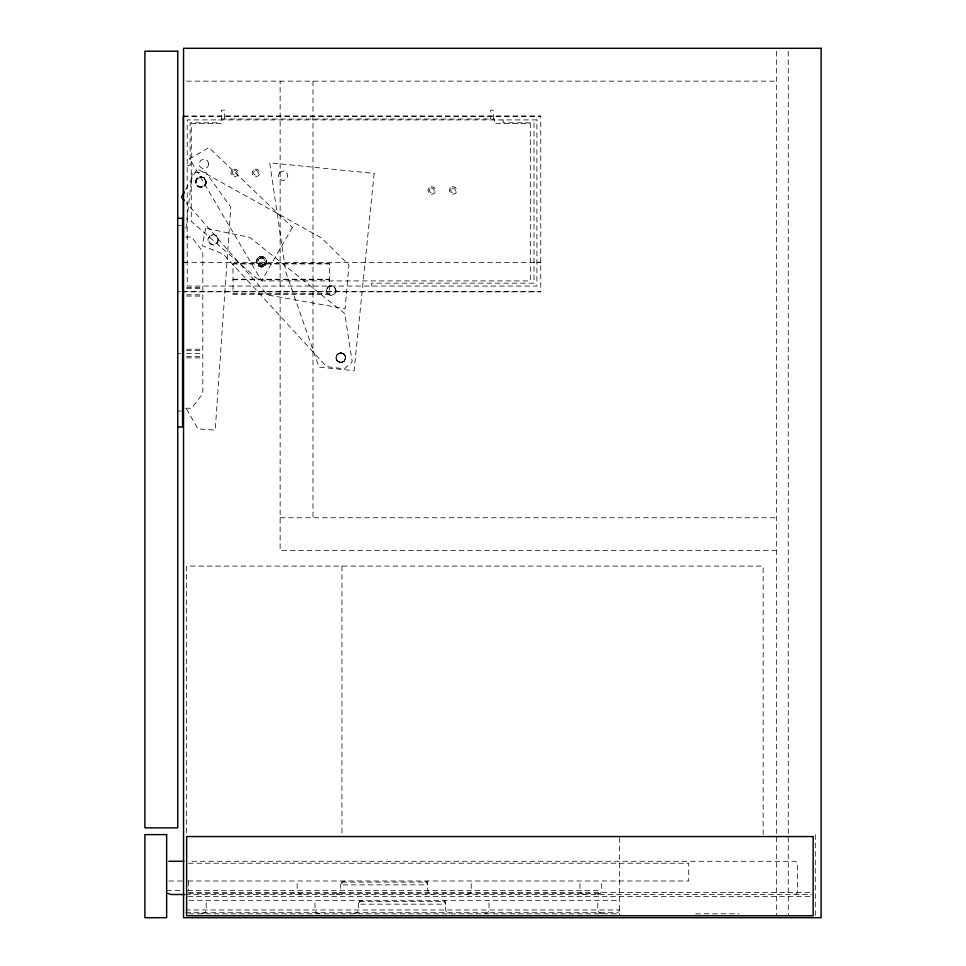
<?xml version="1.0" encoding="UTF-8"?>
<svg xmlns="http://www.w3.org/2000/svg" width="966" height="966" viewBox="0 0 966 966"><rect width="100%" height="100%" fill="white"/><g stroke="black" fill="none" stroke-linecap="round" stroke-linejoin="round"><path stroke-width="0.72" stroke-dasharray="4.83 3.62" d="M185.955 228.507L192.294 172.359L205.903 172.359L230.789 207.243L215.213 430.087L197.994 428.892L186.1 408.292M206.338 182.019L204.104 177.647L206.072 180.352C207.171 183.733 204.502 187.356 200.928 187.428C193.997 187.537 193.997 176.5 200.928 176.609L204.756 178.191L206.338 182.019L204.756 185.846L200.928 187.428L197.1 185.846L195.518 182.019L197.1 178.191L200.928 176.609L204.756 178.191M257.222 258.526L256.207 261.653C256.28 265.155 259.83 267.787 263.163 266.701L265.819 264.769L266.833 261.653C266.894 256.678 260.035 254.469 257.222 258.526L259.878 256.594L263.163 256.594L265.819 258.526M258.393 259.383L257.656 261.653L258.393 263.923L260.325 265.324L262.716 265.324L264.648 263.923L265.384 261.653C265.433 258.031 260.434 256.425 258.393 259.383L260.325 257.97L262.716 257.97L264.648 259.383M337.025 354.727L336.011 357.529C335.721 363.723 345.562 364.025 345.671 357.843C345.864 353.315 339.694 351.117 337.025 354.727L339.489 353.049L342.471 353.145L344.838 354.969L340.986 352.856L337.532 354.16L336.011 357.529L337.315 360.994L340.684 362.516L344.15 361.212L345.671 357.843L344.355 354.377L340.986 352.856M264.249 264.382L265.384 261.653L264.249 258.912L261.52 257.789L258.791 258.912L257.656 261.653L258.791 264.382L261.52 265.517L264.648 263.923L261.52 265.517M265.276 265.409L266.833 261.653L265.276 257.898L261.52 256.34L257.765 257.898L256.207 261.653L257.765 265.409L261.52 266.966L265.819 264.769L261.52 266.966M345.031 880.992L341.952 882.127L340.684 884.856L427.697 884.856L426.417 882.127L423.35 880.992M362.83 900.312L359.75 901.447L358.483 904.176L445.495 904.176L444.215 901.447L441.148 900.312M597.374 894.516L600.454 893.381L601.721 890.652L601.721 880.992M188.805 913.836L615.173 913.836L618.252 912.701L619.52 909.972L185.955 909.972M185.726 189.493L197.173 168.881L321.473 237.938L348.931 264.901L345.103 308.758L267.244 294.884L186.366 202.824M197.752 177.647L195.784 180.352L195.784 183.685L197.752 186.39M204.104 186.39L206.072 183.685L206.072 180.352M795.332 894.516L797.505 892.584L797.505 863.218L795.332 861.286L188.406 861.286M344.657 360.644L342.181 362.322L339.199 362.226L336.844 360.403L340.684 362.516M201.858 913.836L204.937 912.701L206.205 909.972L206.205 900.312M336.325 894.516L339.404 893.381L340.684 890.652L340.684 880.992M354.124 913.836L357.203 912.701L358.483 909.972L358.483 900.312M466.856 894.516L469.923 893.381L471.203 890.652L471.203 880.992M484.654 913.836L487.721 912.701L489.001 909.972L489.001 900.312M186.559 81.144L776.664 81.144M183.347 116.041L540.767 116.041L540.767 291.853L183.347 291.853M183.347 116.258L540.767 116.258M221.6 119.011L494.592 119.011L494.592 123.648L530.334 123.648L530.334 280.913L259.733 280.913L191.268 221.395L191.268 123.648L221.6 123.648L221.6 110.124L224.498 110.124L224.498 119.011M187.211 165.307L190.109 165.307L190.109 122.803L218.123 122.803L218.123 119.905M177.744 225.561L181.367 225.561M185.557 237.056L191.522 237.056L202.824 251.643L202.824 393.645L191.522 408.232L185.557 408.232M183.347 262.269L187.211 262.269M536.903 262.269L540.767 262.269M183.347 262.643L540.767 262.643M232.999 263.923L329.599 263.923M262.716 265.324L260.325 265.324L258.393 263.923M263.163 266.701L259.878 266.701L257.222 264.769M232.999 279.246L329.599 279.246M232.999 279.742L329.599 279.742M186.595 287.385L202.824 287.385M186.595 288.653L202.824 288.653M183.347 291.623L540.767 291.623M177.744 291.732L180.69 291.732M232.999 293.338L329.599 293.338M186.595 294.811L202.824 294.811M186.595 296.079L202.824 296.079M186.595 349.209L202.824 349.209M186.595 350.477L202.824 350.477M177.744 353.556L180.69 353.556M186.595 353.556L202.824 353.556M186.595 356.635L202.824 356.635M186.595 357.903L202.824 357.903M177.744 411.033L181.367 411.033M280.14 517.776L776.664 517.776M776.664 550.62L280.14 550.62L280.14 81.144M188.418 863.218L688.734 863.218L688.734 880.992L187.73 880.992M168.833 880.992L182.393 880.992M341.952 882.127L426.417 882.127L427.697 880.992L427.697 890.652L428.964 893.381L432.043 894.516M166.659 890.652L181.705 890.652M187.73 890.652L601.721 890.652M188.129 892.584L811.621 892.584M188.636 893.381L600.454 893.381M185.557 894.516L811.621 894.516M188.129 896.448L811.621 896.448M188.974 900.312L619.52 900.312M359.75 901.447L444.215 901.447L445.495 900.312L445.495 909.972L446.763 912.701L449.842 913.836M185.726 912.701L618.252 912.701M695.665 913.836L739.171 913.836M584.321 894.516L581.242 893.381L579.974 890.652L579.974 880.992M602.12 913.836L599.041 912.701L597.773 909.972L597.773 900.312M301.525 894.516L298.446 893.381L297.178 890.652L297.178 880.992M319.323 913.836L316.244 912.701L314.976 909.972L314.976 900.312M493.469 119.011L493.155 110.124L490.728 110.124L490.728 119.011M815.304 834.624L815.304 915.768M788.256 51.319L788.256 914.681M776.664 51.283L776.664 914.681M763.14 834.624L763.14 566.076L186.631 566.076L186.631 834.624M619.52 837.631L619.52 915.768M503.093 119.905L503.093 122.803L534.005 122.803L534.005 283.159L371.717 283.159L371.717 286.057M341.94 566.076L341.94 834.624M312.984 81.144L312.984 517.776M188.406 880.992L188.406 890.652M374.144 173.421L354.087 370.678L318.997 367.116L285.815 272.001L269.695 162.807L374.144 173.421M205.746 228.266L202.148 245.654L223.255 254.082L326.508 366.597L344.391 368.843L352.204 361.67L344.765 313.576L249.904 237.407L205.746 228.266M208.777 163.906L207.847 166.768L205.42 168.531L202.413 168.531L199.974 166.768L199.044 163.906L200.469 160.465L203.911 159.04L207.352 160.465L208.777 163.906M335.999 290.585L335.081 293.423L332.666 295.173L329.684 295.173L327.269 293.423L326.339 290.585L327.764 287.168L331.169 285.755L334.586 287.168L335.999 290.585M218.075 239.496L216.795 242.961L214.186 244.422L211.216 244.072L209.03 242.043L208.451 239.121L209.694 236.404L213.051 234.859L216.529 236.139L218.075 239.496M345.659 357.492L344.379 360.97L341.783 362.419L338.812 362.069L336.627 360.04L336.047 357.118L337.291 354.401L340.648 352.856L344.113 354.136L345.659 357.492M197.511 178.601L196.098 182.019L197.511 185.436L200.928 186.849L204.345 185.436L205.758 182.019L204.345 178.601L200.928 177.189L197.511 178.601M232.009 170.185L230.874 172.914L232.009 175.643L234.738 176.778L237.467 175.643L238.602 172.914L237.467 170.185L234.738 169.05L232.009 170.185M233.035 171.211L232.323 172.914L233.035 174.617L234.738 175.329L236.441 174.617L237.153 172.914L236.441 171.211L234.738 170.499L233.035 171.211M209.417 235.861L207.835 239.689L209.417 243.504L213.244 245.098L217.072 243.504L218.654 239.689L217.072 235.861L213.244 234.279L209.417 235.861M253.261 170.185L252.126 172.914L253.261 175.643L255.99 176.778L258.719 175.643L259.854 172.914L258.719 170.185L255.99 169.05L253.261 170.185M254.287 171.211L253.575 172.914L254.287 174.617L255.99 175.329L257.693 174.617L258.405 172.914L257.693 171.211L255.99 170.499L254.287 171.211M429.073 187.766L427.938 190.495L429.073 193.224L431.802 194.359L434.531 193.224L435.666 190.495L434.531 187.766L431.802 186.631L429.073 187.766M430.099 188.793L429.387 190.495L430.099 192.198L431.802 192.91L433.505 192.198L434.217 190.495L433.505 188.793L431.802 188.08L430.099 188.793M450.325 187.766L449.19 190.495L450.325 193.224L453.054 194.359L455.783 193.224L456.918 190.495L455.783 187.766L453.054 186.631L450.325 187.766M451.351 188.793L450.639 190.495L451.351 192.198L453.054 192.91L454.757 192.198L455.469 190.495L454.757 188.793L453.054 188.08L451.351 188.793M279.729 172.286L278.208 175.655L279.512 179.121L282.881 180.642L286.347 179.338L287.868 175.969L286.564 172.503L283.195 170.982L279.729 172.286M327.872 287.059L326.351 290.428L327.655 293.881L331.024 295.403L334.478 294.099L335.999 290.73L334.695 287.276L331.326 285.755L327.872 287.059M292.408 227.457L261.605 280.816L189.698 158.822L208.885 147.52L292.408 227.457M536.903 119.905L187.211 119.905L187.211 286.057L536.903 286.057L536.903 119.905M329.599 263.682L232.999 263.682L232.999 294.376L329.599 294.376L329.599 263.682"/><path stroke-width="1.45" d="M184.301 192.065L181.439 197.209L184.397 200.578M177.744 218.316L182.574 218.316L182.574 426.972L177.744 426.972M168.833 861.286L183.89 861.286M184.566 894.516L171.006 894.516L167.927 893.381M183.347 116.041L183.347 194.734M183.347 198.948L183.347 236.984M821.1 48.3L183.54 48.3L183.54 917.7L821.1 917.7L821.1 48.3M177.744 51.198L144.9 51.198L144.9 827.862L177.744 827.862L177.744 51.198M166.659 834.624L144.9 834.624L144.9 917.7L166.659 917.7L166.659 834.624M813.13 836.556L186.631 836.556L186.631 915.768L813.13 915.768L813.13 836.556"/></g></svg>
